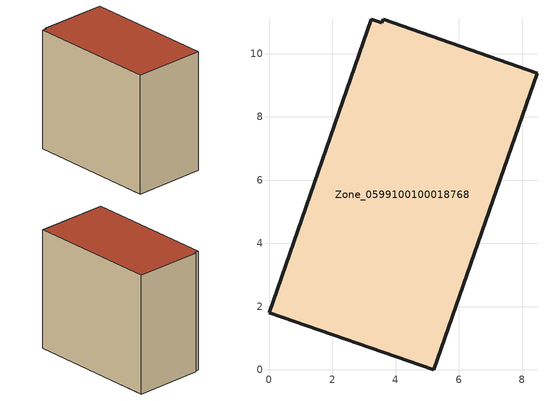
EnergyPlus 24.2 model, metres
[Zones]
Zone_0599100100018768
 floor ground (C_G): 3.61,11.08 8.47,9.38 5.21,0 0,1.81 3.23,11.09 3.57,10.97 z0
 wall outside (C_F): 5.21,0 8.47,9.38 3.61,11.08 3.57,10.97 3.23,11.09 0,1.81 5.21,0 z0:9.08
 roof outside (C_R): 8.47,9.38 3.61,11.08 3.57,10.97 3.23,11.09 0,1.81 5.21,0 z9.08
[BUILDING]
Pand.0599100100018768: North Axis=0; Terrain=City; Loads Convergence Tolerance Value=0.04; Temperature Convergence Tolerance Value=0.4; Solar Distribution=FullExterior; Maximum Number of Warmup Days=25; Minimum Number of Warmup Days=1
[Site:Location]
Rotterdam.The.Hague.AP_ZH_NLD Design_Conditions: Latitude=51.96; Longitude=4.45; Time Zone=1; Elevation=-4.5
[SITE:GROUNDTEMPERATURE:BUILDINGSURFACE]
18, 18, 18, 18, 18, 18, 18, 18, 18, 18, 18, 18
[MATERIAL] Thermal Absorptance=0.9; Solar Absorptance=0.7; Visible Absorptance=0.7
Name | Roughness | Thickness | Conductivity | Density | Specific Heat
G.TI.2015-2018 | MediumSmooth | 0.15 | 0.0428571 | 540 | 1210
F.TI.2015-2018 | Rough | 0.3 | 0.0666667 | 1920 | 840
R.TI.2015-2018 | MediumRough | 0.2 | 0.0333333 | 1500 | 1000
[CONSTRUCTION]
C_G: G.TI.2015-2018
C_F: F.TI.2015-2018
C_R: R.TI.2015-2018
[ZONE]
Zone_0599100100018768: Type=1; Multiplier=1; Ceiling Height=Autocalculate; Volume=Autocalculate; Floor Area=autocalculate; Part of Total Floor Area=Yes
[ZONEINFILTRATION:DESIGNFLOWRATE]
Infil_Zone_0599100100018768: Zone or ZoneList or Space or SpaceList=Zone_0599100100018768; Schedule=AlwaysOn; Design Flow Rate Calculation Method=Flow/Area; Flow Rate per Floor Area=0.0015; Constant Term Coefficient=1; Temperature Term Coefficient=0; Velocity Term Coefficient=0; Velocity Squared Term Coefficient=0
[HVACTEMPLATE:ZONE:IDEALLOADSAIRSYSTEM]
Zone_0599100100018768: Maximum Heating Supply Air Temperature=50; Minimum Cooling Supply Air Temperature=13; Maximum Heating Supply Air Humidity Ratio=0.0156; Minimum Cooling Supply Air Humidity Ratio=0.0077; Heating Limit=NoLimit; Cooling Limit=NoLimit; Dehumidification Control Type=ConstantSensibleHeatRatio; Cooling Sensible Heat Ratio=0.7; Dehumidification Setpoint=60; Humidification Control Type=None; Humidification Setpoint=30; Outdoor Air Method=None; Outdoor Air Flow Rate per Person=0.00944; Outdoor Air Flow Rate per Zone Floor Area=0; Outdoor Air Flow Rate per Zone=0; Demand Controlled Ventilation Type=None; Outdoor Air Economizer Type=NoEconomizer; Heat Recovery Type=None; Sensible Heat Recovery Effectiveness=0.7; Latent Heat Recovery Effectiveness=0.65
[ZONECONTROL:THERMOSTAT]
ThermostatControl_Zone_0599100100018768: Zone or ZoneList=Zone_0599100100018768; Control Type Schedule=DualSetpointControlType; Control 1=Thermostat_Zone_0599100100018768; Temperature Difference Between Cutout And Setpoint=0
[THERMOSTATSETPOINT:DUALSETPOINT]
Thermostat_Zone_0599100100018768: Heating Setpoint Temperature Schedule=HeatingSetpoint_Zone_0599100100018768; Cooling Setpoint Temperature Schedule=CoolingSetpoint_Zone_0599100100018768
[SCHEDULE:COMPACT]
HeatingSetpoint_Zone_0599100100018768: Through: 12/31, For: AllDays, Until: 24:00, 21
CoolingSetpoint_Zone_0599100100018768: Through: 12/31, For: AllDays, Until: 24:00, 24
DualSetpointControlType: Through: 12/31, For: AllDays, Until: 24:00, 4
AlwaysOn: Through: 12/31, For: AllDays, Until: 24:00, 1
